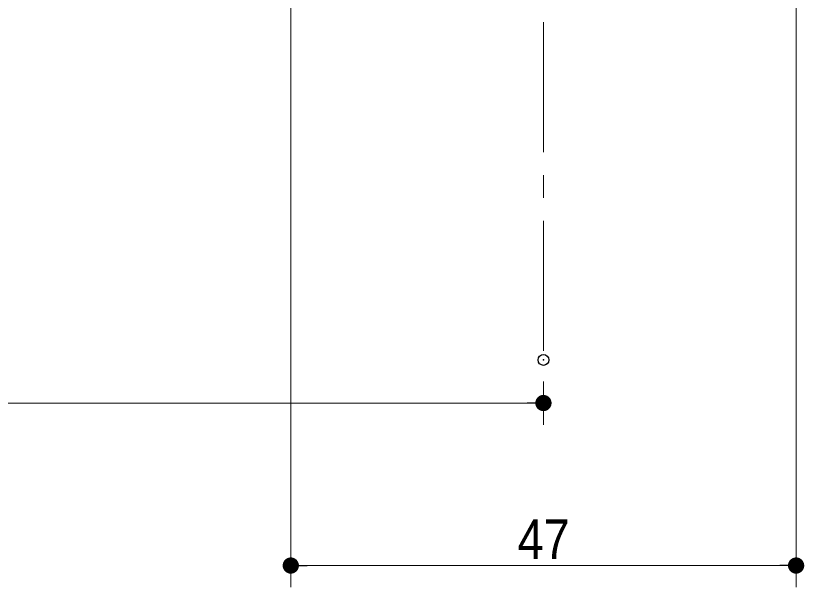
# Model space of a CAD drawing. Units: millimetres, scale not verified. Extents: x -606 to 606, y -304 to 304.
# Drawn here: x -391.7 to -319, y -168.9 to -116.2 of the extents above; entities that cross this region are included whole.
import ezdxf
from ezdxf.enums import TextEntityAlignment as Align

# ---------------------------------------------------------------- set-up
doc = ezdxf.new("R2010")
doc.units = ezdxf.units.MM
doc.header["$LTSCALE"] = 2
doc.header["$PDMODE"] = 32
doc.header["$PDSIZE"] = 1
doc.linetypes.add('USER1', pattern=[9.172222, 5.997222, -1.058333, 1.058333, -1.058333])
for name, color, linetype, lineweight in [('0-1_3一般', 7, 'Continuous', 15), ('0-2_2寸法-1', 7, 'Continuous', 5), ('0-3_0', 7, 'Continuous', 25)]:
    doc.layers.add(name, color=color, linetype=linetype, lineweight=lineweight)
doc.layers.add('0-4_Defpoints', color=7, linetype='Continuous')
doc.styles.add('ＭＳ Ｐゴシック', font='')
doc.styles.get('ＭＳ Ｐゴシック').set_extended_font_data('MS PGothic')

# ---------------------------------------------------------------- blocks, each defined once
blk = doc.blocks.new('_Dot')
at = {"layer": '0-3_0'}
blk.add_line((-1, 0), (-2, 0), dxfattribs=at)
for points in [[(0, 0), (-0.309, 0.951), (-0.187, 0.982)], [(0, 0), (-0.187, 0.982), (-0.063, 0.998)], [(0, 0), (-0.063, 0.998), (0.063, 0.998)], [(0, 0), (0.063, 0.998), (0.187, 0.982)], [(0, 0), (0.187, 0.982), (0.309, 0.951)], [(0, 0), (-1, 0), (-0.992, 0.125)], [(0, 0), (-0.992, -0.125), (-1, 0)], [(0, 0), (-0.992, 0.125), (-0.969, 0.249)], [(0, 0), (-0.969, -0.249), (-0.992, -0.125)], [(0, 0), (-0.969, 0.249), (-0.93, 0.368)], [(0, 0), (-0.93, -0.368), (-0.969, -0.249)], [(0, 0), (-0.93, 0.368), (-0.876, 0.482)], [(0, 0), (-0.876, -0.482), (-0.93, -0.368)], [(0, 0), (-0.876, 0.482), (-0.809, 0.588)], [(0, 0), (-0.809, -0.588), (-0.876, -0.482)], [(0, 0), (-0.809, 0.588), (-0.729, 0.685)], [(0, 0), (-0.729, -0.685), (-0.809, -0.588)], [(0, 0), (-0.729, 0.685), (-0.637, 0.771)], [(0, 0), (-0.637, -0.771), (-0.729, -0.685)], [(0, 0), (-0.637, 0.771), (-0.536, 0.844)], [(0, 0), (-0.536, -0.844), (-0.637, -0.771)], [(0, 0), (-0.536, 0.844), (-0.426, 0.905)], [(0, 0), (-0.426, -0.905), (-0.536, -0.844)], [(0, 0), (-0.426, 0.905), (-0.309, 0.951)], [(0, 0), (-0.309, -0.951), (-0.426, -0.905)], [(0, 0), (-0.187, -0.982), (-0.309, -0.951)], [(0, 0), (-0.063, -0.998), (-0.187, -0.982)], [(0, 0), (0.063, -0.998), (-0.063, -0.998)], [(0, 0), (0.309, 0.951), (0.426, 0.905)], [(0, 0), (0.426, 0.905), (0.536, 0.844)], [(0, 0), (0.536, 0.844), (0.637, 0.771)], [(0, 0), (0.637, 0.771), (0.729, 0.685)], [(0, 0), (0.729, 0.685), (0.809, 0.588)], [(0, 0), (0.809, 0.588), (0.876, 0.482)], [(0, 0), (0.876, 0.482), (0.93, 0.368)], [(0, 0), (0.93, 0.368), (0.969, 0.249)], [(0, 0), (0.969, 0.249), (0.992, 0.125)], [(0, 0), (0.992, 0.125), (1, 0)], [(0, 0), (0.187, -0.982), (0.063, -0.998)], [(0, 0), (0.309, -0.951), (0.187, -0.982)], [(0, 0), (0.426, -0.905), (0.309, -0.951)], [(0, 0), (0.536, -0.844), (0.426, -0.905)], [(0, 0), (0.637, -0.771), (0.536, -0.844)], [(0, 0), (0.729, -0.685), (0.637, -0.771)], [(0, 0), (0.809, -0.588), (0.729, -0.685)], [(0, 0), (0.876, -0.482), (0.809, -0.588)], [(0, 0), (0.93, -0.368), (0.876, -0.482)], [(0, 0), (0.969, -0.249), (0.93, -0.368)], [(0, 0), (0.992, -0.125), (0.969, -0.249)], [(0, 0), (1, 0), (0.992, -0.125)]]:
    blk.add_solid(points, dxfattribs=at)

msp = doc.modelspace()

# ---------------------------------------------------------------- linework, layer by layer
at = {"layer": '0-1_3一般', "linetype": 'USER1', "lineweight": 5}
msp.add_line((-343.022, -61.765), (-343.022, -147.971), dxfattribs=at)
at = {"layer": '0-2_2寸法-1'}
for p, q in [((-366.341, -93.079), (-366.341, -168.934)), ((-319.704, -93.079), (-319.704, -168.934)), ((-343.022, -149.971), (-343.022, -153.943)), ((-344.523, -151.943), (-453.521, -151.943)), ((-364.84, -166.934), (-321.205, -166.934))]:
    msp.add_line(p, q, dxfattribs=at)
at = {"layer": '0-4_Defpoints'}
for p in [(-343.022, -147.971), (-319.704, -166.934)]:
    msp.add_point(p, dxfattribs=at)

# ---------------------------------------------------------------- block references
at = {"layer": '0-2_2寸法-1', "xscale": 0.7503418, "yscale": 0.7503418}
for p in [(-343.022, -151.943), (-319.704, -166.934)]:
    msp.add_blockref('_Dot', p, dxfattribs=at)
at = {"layer": '0-2_2寸法-1', "xscale": 0.7503418, "yscale": 0.7503418, "rotation": 180}
msp.add_blockref('_Dot', (-366.341, -166.934), dxfattribs=at)

# ---------------------------------------------------------------- texts
at = {"layer": '0-2_2寸法-1', "style": 'ＭＳ Ｐゴシック', "width": 0.9}
msp.add_text('47', height=3.666, dxfattribs=at).set_placement((-345.414, -167.439), align=Align.BOTTOM_LEFT)

doc.saveas('drawing.dxf')
